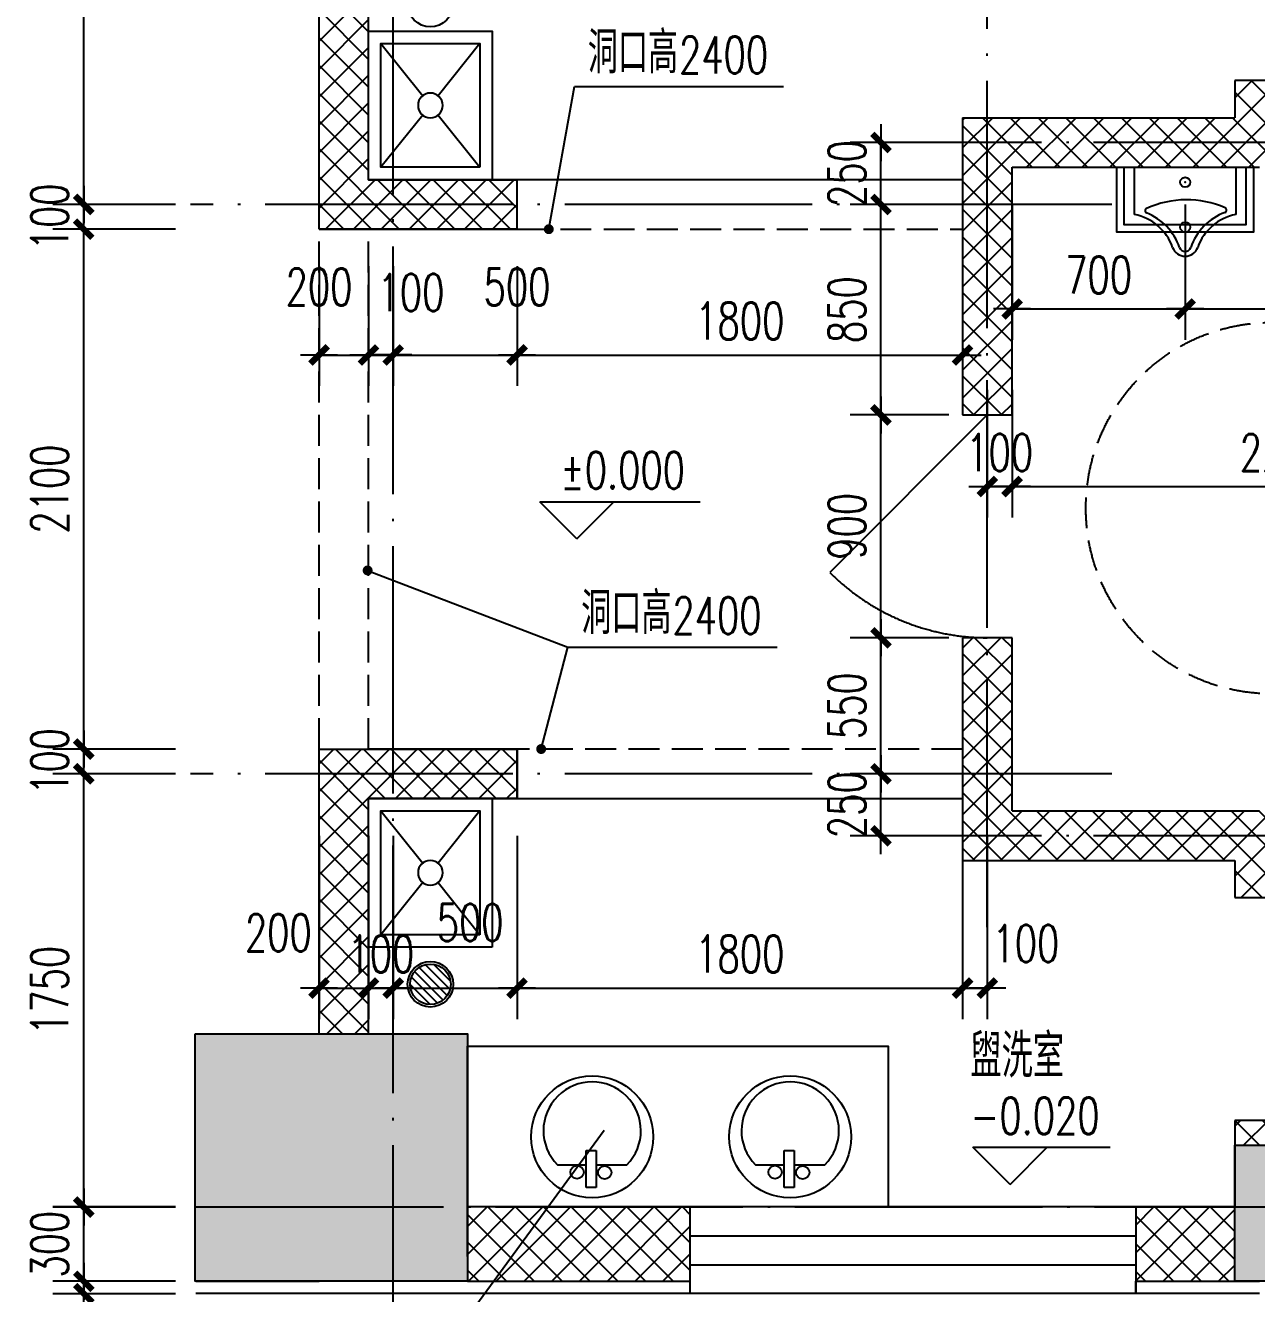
# Model space of a CAD drawing. Extents: x 63793 to 231107, y 20849 to 337643.
# Drawn here: x 187050 to 196999, y 97976 to 108223 of the extents above; entities that cross this region are included whole.
import ezdxf

# ---------------------------------------------------------------- set-up
doc = ezdxf.new("R2010")
doc.units = 0
doc.header["$LTSCALE"] = 1000
doc.header["$MEASUREMENT"] = 0
for name, pattern in [('CONTINOUS', [0]), ('DASH', [0.35, 0.25, -0.1]), ('DASHED', [19.05, 12.7, -6.35]), ('DOTE', [2.42, 2, -0.2, 0.02, -0.2])]:
    doc.linetypes.add(name, pattern=pattern)
for name, color, linetype in [('2', 2, 'Continuous'), ('AXIS', 3, 'Continuous'), ('DIM_ELEV', 3, 'Continuous'), ('DIM_LEAD', 3, 'Continuous'), ('DOTE', 1, 'DOTE'), ('LVTRY', 6, 'Continuous'), ('PUB_TEXT', 7, 'Continuous'), ('SURFACE', 6, 'Continuous'), ('WALL', 2, 'Continuous'), ('WINDOW', 4, 'Continuous'), ('厨卫', 30, 'Continuous'), ('填充', 8, 'Continuous')]:
    doc.layers.add(name, color=color, linetype=linetype)
doc.styles.add('_TCH_DIM', font='SIMPLEX', dxfattribs={"bigfont": 'GBCBIG'})
doc.styles.add('DIM_FONT', font='SIMPLEX', dxfattribs={"width": 0.7, "bigfont": 'GBCBIG'})
doc.styles.get("Standard").update_dxf_attribs({"font": 'gbenor.shx', "bigfont": 'gbcbig.shx'})
doc.dimstyles.new('AXIS', dxfattribs={"dimtxt": 300, "dimasz": 1, "dimexe": 250, "dimexo": 300, "dimgap": 150, "dimtad": 1, "dimdec": 0, "dimzin": 0, "dimdsep": 46, "dimtxsty": 'DIM_FONT', "dimblk": '_DIMX', "dimblk1": '_DIMX', "dimblk2": '_DIMX', "dimcen": 0.09, "dimse1": 1, "dimse2": 1, "dimclrt": 7, "dimadec": 0, "dimazin": 0, "dimtfac": 1, "dimtdec": 0, "dimtix": 1, "dimtmove": 2, "dimatfit": 3, "dimldrblk": '_DIMX', "dimfxl": 0, "dimtolj": 1, "dimtzin": 0, "dimarcsym": 0})
pattern_1 = [(45, (-50559.97, 196788.39), (-112.2532, 112.2532), []), (135, (-50559.97, 196788.39), (-112.2532, -112.2532), [])]

# ---------------------------------------------------------------- blocks, each defined once
blk = doc.blocks.new('M_E33IEP')
for p, q in [((135.1, 135.3), (135.1, 19.6)), ((43.6, -21.1), (43.6, 19.6)), ((43.6, 19.6), (193.6, 19.6)), ((193.6, 19.6), (193.6, -21.1)), ((193.6, -21.1), (43.6, -21.1)), ((135.1, -21.1), (135.1, -144.4))]:
    blk.add_line(p, q)
for centre, radius in [((248.3, -4.6), 246.4), ((105.9, 56.4), 26.7), ((104.6, -55.4), 26.7)]:
    blk.add_circle(centre, radius)
blk.add_arc((273.7, -4.6), 196.9, 225.2527, 134.7473)
at = {"style": 'DIM_FONT', "width": 0.8, "flags": 9}
for tag in ['YSIZE', 'XSIZE']:
    blk.add_attdef(tag, (0, 0), '', height=0.5, dxfattribs=at)
at = {"width": 0.8, "flags": 9}
for tag in ['XSIZE', 'YSIZE']:
    blk.add_attdef(tag, (1.9, -251), '', height=150, dxfattribs=at)
blk = doc.blocks.new('_LV12')
at = {"layer": '厨卫'}
for p, q in [((-250, -50), (-39, -218.8)), ((39, -218.8), (250, -50)), ((-250, -450), (-39, -281.2)), ((39, -281.2), (250, -450))]:
    blk.add_line(p, q, dxfattribs=at)
for points in [[(300, -500), (300, 0), (-300, 0), (-300, -500)], [(250, -450), (250, -50), (-250, -50), (-250, -450)]]:
    blk.add_lwpolyline(points, close=True, dxfattribs=at)
blk.add_circle((0, -250), 50, dxfattribs=at)
blk = doc.blocks.new('$lvtry$00000223')
for p, q in [((-205, 0, 0), (205, 0, 0)), ((-205, -190.9, 0), (-205, 0, 0)), ((205, 0, 0), (205, -190.9, 0))]:
    blk.add_line(p, q)
for centre in [(0, -60.4, 0), (0, -241.6, 0)]:
    blk.add_circle(centre, 20)
for centre, radius, start, end in [((5.1, -526.4, 0), 395, 66.6675, 114.1084), ((-242.8, -390.6, 0), 203.4, 19.2639, 79.2894), ((-152.2, -175, 0), 10, 114.1084, 248.1394), ((-242.8, -400.9, 0), 233.4, 19.2639, 68.1394), ((242.8, -400.9, 0), 233.4, 110.4941, 160.7361), ((242.8, -390.6, 0), 203.4, 100.7106, 160.7361), ((157.6, -172.9, 0), 10, 290.4941, 66.6675), ((0.2, -305.6, 0), 54, 199.2639, 269.7777), ((0.2, -316, 0), 24, 199.2639, 269.4998), ((-0.2, -305.6, 0), 54, 270.2223, 340.7361), ((-0.2, -316, 0), 24, 270.5002, 340.7361)]:
    blk.add_arc(centre, radius, start, end)
blk.add_point((0, -60.4, 0))
blk = doc.blocks.new('_DIMX')
blk.add_line((-150, 0), (150, 0))
at = {"const_width": 50}
blk.add_lwpolyline([(-70, -70), (70, 70)], dxfattribs=at)
blk = doc.blocks.new('*D1429')
at = {"layer": 'AXIS', "color": 0, "lineweight": -2, "transparency": 16777216}
for p, q in [((189823, 101676), (189823, 100195)), ((190023, 101676), (190023, 100195)), ((189822, 100445), (189821, 100445)), ((189823, 100445), (190023, 100445)), ((190024, 100445), (190025, 100445))]:
    blk.add_line(p, q, dxfattribs=at)
at = {"layer": 'Defpoints', "color": 0, "transparency": 16777216}
for p in [(189823, 101976), (190023, 101976), (190023, 100445)]:
    blk.add_point(p, dxfattribs=at)
at = {"layer": 'AXIS', "color": 0, "lineweight": -2, "transparency": 16777216}
blk.add_blockref('_DIMX', (189823, 100445), dxfattribs=at)
at = {"layer": 'AXIS', "color": 0, "lineweight": -2, "transparency": 16777216, "rotation": 180}
blk.add_blockref('_DIMX', (190023, 100445), dxfattribs=at)
at = {"layer": 'AXIS', "color": 7, "transparency": 16777216, "insert": (189923, 100720), "char_height": 300, "attachment_point": 5, "style": 'DIM_FONT'}
blk.add_mtext('\\A1;100', dxfattribs=at)
blk = doc.blocks.new('*D1432')
at = {"layer": 'AXIS', "color": 0, "lineweight": -2, "transparency": 16777216}
for p, q in [((189823, 106276), (189823, 105310)), ((190023, 106276), (190023, 105310)), ((189822, 105560), (189821, 105560)), ((189823, 105560), (190023, 105560)), ((190024, 105560), (190025, 105560))]:
    blk.add_line(p, q, dxfattribs=at)
at = {"layer": 'Defpoints', "color": 0, "transparency": 16777216}
for p in [(189823, 106576), (190023, 106576), (190023, 105560)]:
    blk.add_point(p, dxfattribs=at)
at = {"layer": 'AXIS', "color": 0, "lineweight": -2, "transparency": 16777216}
blk.add_blockref('_DIMX', (189823, 105560), dxfattribs=at)
at = {"layer": 'AXIS', "color": 0, "lineweight": -2, "transparency": 16777216, "rotation": 180}
blk.add_blockref('_DIMX', (190023, 105560), dxfattribs=at)
at = {"layer": 'AXIS', "color": 7, "transparency": 16777216, "insert": (190166, 106065), "char_height": 300, "attachment_point": 5, "style": 'DIM_FONT'}
blk.add_mtext('\\A1;100', dxfattribs=at)
blk = doc.blocks.new('*D1521')
at = {"layer": 'AXIS', "color": 0, "lineweight": -2, "transparency": 16777216}
for p, q in [((188263, 98076), (187272, 98076)), ((187522, 98077), (187522, 98078)), ((187522, 97976), (187522, 98076)), ((188263, 97976), (187272, 97976)), ((187522, 97975), (187522, 97974))]:
    blk.add_line(p, q, dxfattribs=at)
at = {"layer": 'Defpoints', "color": 0, "transparency": 16777216}
for p in [(187522, 98076), (188563, 98076), (188563, 97976)]:
    blk.add_point(p, dxfattribs=at)
at = {"layer": 'AXIS', "color": 0, "lineweight": -2, "transparency": 16777216}
for p, rotation in [((187522, 98076), 270), ((187522, 97976), 90)]:
    blk.add_blockref('_DIMX', p, dxfattribs=dict(at, rotation=rotation))
at = {"layer": 'AXIS', "color": 7, "transparency": 16777216, "insert": (187247, 97739), "char_height": 300, "attachment_point": 5, "rotation": 90, "style": 'DIM_FONT'}
blk.add_mtext('\\A1;50', dxfattribs=at)
blk = doc.blocks.new('*D1522')
at = {"layer": 'AXIS', "color": 0, "lineweight": -2, "transparency": 16777216}
for p, q in [((187522, 98677), (187522, 98678)), ((188263, 98676), (187272, 98676)), ((187522, 98076), (187522, 98676)), ((188263, 98076), (187272, 98076)), ((187522, 98075), (187522, 98074))]:
    blk.add_line(p, q, dxfattribs=at)
at = {"layer": 'Defpoints', "color": 0, "transparency": 16777216}
for p in [(187522, 98676), (188563, 98676), (188563, 98076)]:
    blk.add_point(p, dxfattribs=at)
at = {"layer": 'AXIS', "color": 0, "lineweight": -2, "transparency": 16777216}
for p, rotation in [((187522, 98676), 270), ((187522, 98076), 90)]:
    blk.add_blockref('_DIMX', p, dxfattribs=dict(at, rotation=rotation))
at = {"layer": 'AXIS', "color": 7, "transparency": 16777216, "insert": (187247, 98376), "char_height": 300, "attachment_point": 5, "rotation": 90, "style": 'DIM_FONT'}
blk.add_mtext('\\A1;300', dxfattribs=at)
blk = doc.blocks.new('*D1524')
at = {"layer": 'AXIS', "color": 0, "lineweight": -2, "transparency": 16777216}
for p, q in [((188263, 106776), (187272, 106776)), ((187522, 106777), (187522, 106778)), ((187522, 106576), (187522, 106776)), ((188263, 106576), (187272, 106576)), ((187522, 106575), (187522, 106574))]:
    blk.add_line(p, q, dxfattribs=at)
at = {"layer": 'Defpoints', "color": 0, "transparency": 16777216}
for p in [(187522, 106776), (188563, 106776), (188563, 106576)]:
    blk.add_point(p, dxfattribs=at)
at = {"layer": 'AXIS', "color": 0, "lineweight": -2, "transparency": 16777216}
for p, rotation in [((187522, 106776), 270), ((187522, 106576), 90)]:
    blk.add_blockref('_DIMX', p, dxfattribs=dict(at, rotation=rotation))
at = {"layer": 'AXIS', "color": 7, "transparency": 16777216, "insert": (187247, 106676), "char_height": 300, "attachment_point": 5, "rotation": 90, "style": 'DIM_FONT'}
blk.add_mtext('\\A1;100', dxfattribs=at)
blk = doc.blocks.new('*D1531')
at = {"layer": 'AXIS', "color": 0, "lineweight": -2, "transparency": 16777216}
for p, q in [((188263, 102376), (187272, 102376)), ((187522, 102377), (187522, 102378)), ((187522, 102176), (187522, 102376)), ((188263, 102176), (187272, 102176)), ((187522, 102175), (187522, 102174))]:
    blk.add_line(p, q, dxfattribs=at)
at = {"layer": 'Defpoints', "color": 0, "transparency": 16777216}
for p in [(187522, 102376), (188563, 102376), (188563, 102176)]:
    blk.add_point(p, dxfattribs=at)
at = {"layer": 'AXIS', "color": 0, "lineweight": -2, "transparency": 16777216}
for p, rotation in [((187522, 102376), 270), ((187522, 102176), 90)]:
    blk.add_blockref('_DIMX', p, dxfattribs=dict(at, rotation=rotation))
at = {"layer": 'AXIS', "color": 7, "transparency": 16777216, "insert": (187247, 102276), "char_height": 300, "attachment_point": 5, "rotation": 90, "style": 'DIM_FONT'}
blk.add_mtext('\\A1;100', dxfattribs=at)
blk = doc.blocks.new('*D1532')
at = {"layer": 'AXIS', "color": 0, "lineweight": -2, "transparency": 16777216}
for p, q in [((194512, 107276), (193714, 107276)), ((193964, 107277), (193964, 107278)), ((193964, 106776), (193964, 107276)), ((194512, 106776), (193714, 106776)), ((193964, 106775), (193964, 106774))]:
    blk.add_line(p, q, dxfattribs=at)
at = {"layer": 'Defpoints', "color": 0, "transparency": 16777216}
for p in [(193964, 107276), (194812, 107276), (194812, 106776)]:
    blk.add_point(p, dxfattribs=at)
at = {"layer": 'AXIS', "color": 0, "lineweight": -2, "transparency": 16777216}
for p, rotation in [((193964, 107276), 270), ((193964, 106776), 90)]:
    blk.add_blockref('_DIMX', p, dxfattribs=dict(at, rotation=rotation))
at = {"layer": 'AXIS', "color": 7, "transparency": 16777216, "insert": (193689, 107026), "char_height": 300, "attachment_point": 5, "rotation": 90, "style": 'DIM_FONT'}
blk.add_mtext('\\A1;250', dxfattribs=at)
blk = doc.blocks.new('*D1536')
at = {"layer": 'AXIS', "color": 0, "lineweight": -2, "transparency": 16777216}
for p, q in [((194512, 102176), (193714, 102176)), ((193964, 102177), (193964, 102178)), ((193964, 101676), (193964, 102176)), ((194512, 101676), (193714, 101676)), ((193964, 101675), (193964, 101674))]:
    blk.add_line(p, q, dxfattribs=at)
at = {"layer": 'Defpoints', "color": 0, "transparency": 16777216}
for p in [(193964, 102176), (194812, 102176), (194812, 101676)]:
    blk.add_point(p, dxfattribs=at)
at = {"layer": 'AXIS', "color": 0, "lineweight": -2, "transparency": 16777216}
for p, rotation in [((193964, 102176), 270), ((193964, 101676), 90)]:
    blk.add_blockref('_DIMX', p, dxfattribs=dict(at, rotation=rotation))
at = {"layer": 'AXIS', "color": 7, "transparency": 16777216, "insert": (193689, 101926), "char_height": 300, "attachment_point": 5, "rotation": 90, "style": 'DIM_FONT'}
blk.add_mtext('\\A1;250', dxfattribs=at)
blk = doc.blocks.new('*D1537')
at = {"layer": 'AXIS', "color": 0, "lineweight": -2, "transparency": 16777216}
for p, q in [((194823, 105278), (194823, 104247)), ((195023, 105278), (195023, 104247)), ((194822, 104497), (194821, 104497)), ((194823, 104497), (195023, 104497)), ((195024, 104497), (195025, 104497))]:
    blk.add_line(p, q, dxfattribs=at)
at = {"layer": 'Defpoints', "color": 0, "transparency": 16777216}
for p in [(194823, 105578), (195023, 105578), (195023, 104497)]:
    blk.add_point(p, dxfattribs=at)
at = {"layer": 'AXIS', "color": 0, "lineweight": -2, "transparency": 16777216}
blk.add_blockref('_DIMX', (194823, 104497), dxfattribs=at)
at = {"layer": 'AXIS', "color": 0, "lineweight": -2, "transparency": 16777216, "rotation": 180}
blk.add_blockref('_DIMX', (195023, 104497), dxfattribs=at)
at = {"layer": 'AXIS', "color": 7, "transparency": 16777216, "insert": (194923, 104772), "char_height": 300, "attachment_point": 5, "style": 'DIM_FONT'}
blk.add_mtext('\\A1;100', dxfattribs=at)
blk = doc.blocks.new('*D1564')
at = {"layer": 'AXIS', "color": 0, "lineweight": -2, "transparency": 16777216}
for p, q in [((194623, 101676), (194623, 100195)), ((194823, 101676), (194823, 100195)), ((194622, 100445), (194621, 100445)), ((194623, 100445), (194823, 100445)), ((194824, 100445), (194825, 100445))]:
    blk.add_line(p, q, dxfattribs=at)
at = {"layer": 'Defpoints', "color": 0, "transparency": 16777216}
for p in [(194623, 101976), (194823, 101976), (194823, 100445)]:
    blk.add_point(p, dxfattribs=at)
at = {"layer": 'AXIS', "color": 0, "lineweight": -2, "transparency": 16777216}
blk.add_blockref('_DIMX', (194623, 100445), dxfattribs=at)
at = {"layer": 'AXIS', "color": 0, "lineweight": -2, "transparency": 16777216, "rotation": 180}
blk.add_blockref('_DIMX', (194823, 100445), dxfattribs=at)
at = {"layer": 'AXIS', "color": 7, "transparency": 16777216, "insert": (195135, 100805), "char_height": 300, "attachment_point": 5, "style": 'DIM_FONT'}
blk.add_mtext('\\A1;100', dxfattribs=at)
blk = doc.blocks.new('drgrt')
at = {"layer": '厨卫'}
h = blk.add_hatch(dxfattribs=at)
h.set_pattern_fill('ANSI31', color=256, scale=200, angle=-90, style=0)
h.set_pattern_definition([(135, (464652.654, -460015.187), (-17.6776695, -17.6776695), [])])
h.paths.add_polyline_path([(619988.9, -16616.2, 1), (619988.9, -16780.1, 1)])
for centre, radius in [((619988.9, -12738.4), 91.9), ((619988.9, -12738.4), 91.9), ((619988.9, -16698.2), 91.9), ((619988.9, -16698.2), 81.9)]:
    blk.add_circle(centre, radius, dxfattribs=at)

msp = doc.modelspace()

# ---------------------------------------------------------------- hatches: boundary and pattern name
at = {"layer": '填充'}
h = msp.add_hatch(dxfattribs=at)
h.set_pattern_fill('ANSI37', color=256, scale=100, style=0)
h.set_pattern_definition(pattern_1)
h.paths.add_polyline_path([(194623.2, 117676.3), (194623.2, 110676.3), (193623.1, 110676.3), (189823.2, 110676.3), (189823.2, 112076.3), (189423.2, 112076.3), (189423.2, 110476.3), (189423.2, 106776.3), (189423.2, 106576.3), (189823.2, 106576.3), (191023.2, 106576.3), (191023.2, 106976.3), (189823.2, 106976.3), (189823.2, 110276.3), (194823.2, 110276.3), (196823.2, 110276.3), (196823.2, 110676.3), (195023.2, 110676.3), (195023.2, 113676.3), (195023.2, 117676.3), (197223.2, 117676.3), (198642.7, 117676.3), (198642.7, 117276.3), (199042.7, 117276.3), (199042.7, 117676.3), (205823.2, 117676.3), (205823.2, 117276.3), (206223.2, 117276.3), (206223.2, 117876.3), (206223.2, 118476.3), (205823.2, 118476.3), (205823.2, 118076.3), (198848.7, 118076.3), (197423.2, 118076.3), (197423.2, 118476.3), (197023.2, 118476.3), (197023.2, 118076.3), (194823.2, 118076.3), (189823.2, 118076.3), (189823.2, 118476.3), (189423.2, 118476.3), (189423.2, 117876.3), (189423.2, 116076.3), (189823.2, 116076.3), (189823.2, 117676.3)])
h.paths.add_polyline_path([(199731.8, 117231.3), (199731.8, 117921.3), (200181.8, 117921.3), (200181.8, 117231.3)], flags=25)
h.paths.add_polyline_path([(205823.2, 114876.3), (206223.2, 114876.3), (206223.2, 113676.3), (205823.2, 113676.3)])
h = msp.add_hatch(dxfattribs=at)
h.set_pattern_fill('ANSI37', color=256, scale=100, style=0)
h.set_pattern_definition(pattern_1)
h.paths.add_polyline_path([(189823.2, 101976.3), (190823.2, 101976.3), (191023.2, 101976.3), (191023.2, 102376.3), (189823.2, 102376.3), (189423.2, 102376.3), (189423.2, 102176.3), (189423.2, 100076.3), (189823.2, 100076.3)])
h.paths.add_polyline_path([(192423.2, 98676.3), (191275.3, 98676.3), (190835.5, 98076.3), (192423.2, 98076.3)])
h.paths.add_polyline_path([(191275.3, 98676.3), (190623.2, 98676.3), (190623.2, 98076.3), (190835.5, 98076.3)])
h.paths.add_polyline_path([(197223.2, 99376.3), (196823.2, 99376.3), (196823.2, 99176.3), (197223.2, 99176.3)])
h.paths.add_polyline_path([(196823.2, 98676.3), (196023.2, 98676.3), (196023.2, 98076.3), (196823.2, 98076.3)])
h.paths.add_polyline_path([(199623.2, 98676.3), (198129.3, 98676.3), (198226.5, 98076.3), (199623.2, 98076.3)])
h.paths.add_polyline_path([(198129.3, 98676.3), (197832.9, 98676.3), (197832.9, 98076.3), (198226.5, 98076.3)])
h.paths.add_polyline_path([(204823.2, 98676.3), (203223.2, 98676.3), (203223.2, 98076.3), (204823.2, 98076.3)])
h.paths.add_polyline_path([(200696.2, 110276.3), (200696.2, 110676.3), (199042.7, 110676.3), (199042.7, 114676.3), (199442.7, 114676.3), (199442.7, 115076.3), (199042.7, 115076.3), (199042.7, 115476.3), (198642.7, 115476.3), (198642.7, 114876.3), (198642.7, 110676.3), (197832.9, 110676.3), (197832.9, 110276.3), (198842.7, 110276.3)])
h.paths.add_polyline_path([(198483.3, 109681.3), (198483.3, 110371.3), (198933.3, 110371.3), (198933.3, 109681.3)], flags=25)
h.paths.add_polyline_path([(198617.7, 114669.3), (199267.7, 114669.3), (199267.7, 114219.3), (198617.7, 114219.3)], flags=25)
h.paths.add_polyline_path([(198417.7, 114376.8), (199067.7, 114376.8), (199067.7, 113926.8), (198417.7, 113926.8)], flags=25)
h.paths.add_polyline_path([(201242.7, 115076.3), (202442.7, 115076.3), (202442.7, 110676.3), (205823.2, 110676.3), (205823.2, 112276.3), (206223.2, 112276.3), (206223.2, 99476.3), (205823.2, 99476.3), (205823.2, 103876.3), (199822.7, 103876.3), (199822.7, 101476.3), (197223.2, 101476.3), (197223.2, 101176.3), (196823.2, 101176.3), (196823.2, 101476.3), (194623.2, 101476.3), (194623.2, 103275.6), (195023.2, 103275.6), (195023.2, 101876.3), (199422.7, 101876.3), (199422.7, 107076.3), (195023.2, 107076.3), (195023.2, 105075.6), (194623.2, 105075.6), (194623.2, 107476.3), (196823.2, 107476.3), (196823.2, 107776.3), (197223.2, 107776.3), (197223.2, 107476.3), (199823.2, 107476.3), (199822.7, 104276.3), (205823.2, 104276.3), (205823.2, 110276.3), (200696.2, 110276.3), (200696.2, 110676.3), (202042.7, 110676.3), (202042.7, 114676.3), (201242.7, 114676.3)])
h.paths.add_polyline_path([(189598.2, 100945), (190248.2, 100945), (190248.2, 100495), (189598.2, 100495)], flags=24)
h = msp.add_hatch(dxfattribs=at)
h.set_pattern_fill('钢筋混凝土', color=256, scale=100, style=0)
h.set_pattern_definition([(45, (-50559.97, 196788.4), (-176.7767, 176.7767), []), (50, (-50560, 196788.4), (717.2602, -62.7521), [75, -825]), (355, (-50560, 196788.4), (-138.7513, 752.1921), [60, -660]), (100.4514, (-50500.2, 196783.16), (578.5094, 689.4395), [63.7402, -701.1421]), (46.1842, (-50560, 196988.4), (1067.241, -165.519), [112.5, -1237.5]), (96.6356, (-50471, 196974.6), (934.6627, 974.118), [95.6103, -1051.713]), (351.1842, (-50560, 196988.4), (934.662, 974.1186), [90, -990]), (21, (-50460, 196938.4), (596.907, -402.6189), [75, -825]), (326, (-50460, 196938.4), (243.3153, 725.15), [60, -660]), (71.4514, (-50410.2, 196904.84), (840.2226, 322.5305), [63.7402, -701.1421]), (37.5, (-50559.97, 196788.4), (12.15986, 332.89385), [0, -652, 0, -670, 0, -662.5]), (7.5, (-50559.97, 196788.4), (263.06954, 394.4117), [0, -382, 0, -637, 0, -252.5]), (327.5, (-50782.97, 196788.4), (533.82244, -22.55487), [0, -250, 0, -780, 0, -1035]), (317.5, (-50882.97, 196788.4), (583.1862, 100.105), [0, -325, 0, -518, 0, -735])])
h.paths.add_polyline_path([(204823.2, 112276.3), (206223.2, 112276.3), (206223.2, 113676.3), (204823.2, 113676.3)])
h.paths.add_polyline_path([(196823.2, 109576.3), (197223.2, 109576.3), (197832.9, 109576.3), (197832.9, 110676.3), (196823.2, 110676.3)])
h.paths.add_polyline_path([(191623.2, 113676.3), (189423.2, 113676.3), (189423.2, 112076.3), (191623.2, 112076.3)])
h.paths.add_polyline_path([(206223.2, 98076.3), (206223.2, 99476.3), (204823.2, 99476.3), (204823.2, 98076.3)])
h.paths.add_polyline_path([(197832.9, 99176.3), (196823.2, 99176.3), (196823.2, 98076.3), (197832.9, 98076.3)])
h.paths.add_polyline_path([(188423.2, 100076.3), (190623.2, 100076.3), (190623.2, 98076.3), (188423.2, 98076.3)])

# ---------------------------------------------------------------- linework, layer by layer
for p, q in [((192423.2, 97976.3), (192423.2, 98676.3)), ((196023.2, 98676.3), (196023.2, 97976.3))]:
    msp.add_line(p, q)
at = {"layer": '2', "color": 0, "linetype": 'DASH'}
msp.add_circle((197119.6, 104322.5), 1500, dxfattribs=at)
at = {"layer": 'DIM_ELEV'}
for p, q in [((191506.2, 104074.8), (191206.2, 104374.8)), ((191206.2, 104374.8), (192502.3, 104374.8)), ((191506.2, 104074.8), (191806.2, 104374.8)), ((195007.4, 98859.1), (194707.4, 99159.1)), ((194707.4, 99159.1), (195816.7, 99159.1)), ((195007.4, 98859.1), (195307.4, 99159.1))]:
    msp.add_line(p, q, dxfattribs=at)
at = {"layer": 'DIM_LEAD'}
for p, q in [((191279.9, 106576.3), (191487.6, 107730)), ((191487.6, 107730), (193177.3, 107730)), ((189815.9, 103819.3), (191434.6, 103200.4)), ((191217.9, 102376.3), (191434.6, 103200.4)), ((191434.6, 103200.4), (193124.3, 103200.4)), ((191727.9, 99293.7), (189210.9, 95859.7))]:
    msp.add_line(p, q, dxfattribs=at)
at = {"layer": 'DIM_LEAD', "const_width": 40}
for points in [[(191276.4, 106556.6, 1), (191283.5, 106595.9, 1)], [(189797.3, 103826.4, 1), (189834.6, 103812.2, 1)], [(191212.8, 102356.9, 1), (191223, 102395.6, 1)]]:
    msp.add_lwpolyline(points, format="xyb", close=True, dxfattribs=at)
at = {"layer": 'DIM_LEAD'}
msp.add_circle((191727.9, 99293.7), 0, dxfattribs=at)
at = {"layer": 'DOTE'}
for p, q in [((190023.2, 97176.3), (190023.2, 118476.3)), ((194823.2, 100935.8), (194823.2, 118076.3)), ((200101.6, 107276.3), (194469.5, 107276.3)), ((195828.1, 106776.3), (188385.3, 106776.3)), ((195828.1, 102176.3), (188385.3, 102176.3)), ((200101.6, 101676.3), (194469.5, 101676.3)), ((188429, 98676.3), (206712.4, 98676.3))]:
    msp.add_line(p, q, dxfattribs=at)
at = {"layer": 'LVTRY', "linetype": 'CONTINOUS'}
for points in [[(195866.1, 107076.3), (195866.1, 106554.3), (196975.3, 106554.3), (196975.3, 107076.3)], [(195866.1, 107076.3), (195866.1, 106554.3), (196975.3, 106554.3), (196975.3, 107076.3)], [(195926.1, 107076.3), (195926.1, 106614.3), (196915.3, 106614.3), (196915.3, 107076.3)], [(195926.1, 107076.3), (195926.1, 106614.3), (196915.3, 106614.3), (196915.3, 107076.3)]]:
    msp.add_lwpolyline(points, dxfattribs=at)
at = {"layer": 'LVTRY'}
msp.add_lwpolyline([(190623.2, 98276.3), (190623.2, 99976.3), (194023.2, 99976.3), (194023.2, 98676.3)], dxfattribs=at)
at = {"layer": 'SURFACE'}
for p, q in [((192423.2, 97976.3), (192423.2, 98076.3)), ((196023.2, 97976.3), (196023.2, 98076.3)), ((190023.2, 97976.3), (188429, 97976.3)), ((192423.2, 97976.3), (190023.2, 97976.3)), ((197023.2, 97976.3), (196023.2, 97976.3))]:
    msp.add_line(p, q, dxfattribs=at)
at = {"layer": 'WALL'}
for p, q in [((189423.2, 106776.3), (189423.2, 110476.3)), ((189823.2, 106976.3), (189823.2, 110276.3)), ((197223.2, 107776.3), (196823.2, 107776.3)), ((196823.2, 107776.3), (196823.2, 107476.3)), ((194623.2, 107476.3), (194623.2, 105075.6)), ((194623.2, 107476.3), (196823.2, 107476.3)), ((195023.2, 105075.6), (195023.2, 107076.3)), ((195023.2, 107076.3), (197023.2, 107076.3)), ((189823.2, 106976.3), (191023.2, 106976.3)), ((191023.2, 106976.3), (189823.2, 106976.3)), ((191023.2, 106576.3), (191023.2, 106976.3)), ((189423.2, 106576.3), (189423.2, 106776.3)), ((191023.2, 106576.3), (189423.2, 106576.3)), ((189423.2, 106576.3), (189823.2, 106576.3)), ((189823.2, 106576.3), (191023.2, 106576.3)), ((189823.2, 106576.3), (189823.2, 106576.3)), ((194623.2, 105075.6), (195023.2, 105075.6)), ((195023.2, 103275.6), (194623.2, 103275.6)), ((194623.2, 103275.6), (194623.2, 101476.3)), ((195023.2, 101876.3), (195023.2, 103275.6)), ((189423.2, 102376.3), (191023.2, 102376.3)), ((189423.2, 102176.3), (189423.2, 102376.3)), ((189423.2, 102376.3), (189823.2, 102376.3)), ((189823.2, 102376.3), (189823.2, 102376.3)), ((191023.2, 102376.3), (189823.2, 102376.3)), ((191023.2, 102376.3), (191023.2, 101976.3)), ((191023.2, 101976.3), (191023.2, 102376.3)), ((189423.2, 100076.3), (189423.2, 102176.3)), ((191023.2, 101976.3), (189823.2, 101976.3)), ((189823.2, 101976.3), (191023.2, 101976.3)), ((189823.2, 100076.3), (189823.2, 101976.3)), ((195023.2, 101876.3), (197023.2, 101876.3)), ((194623.2, 101476.3), (196823.2, 101476.3)), ((196823.2, 101476.3), (196823.2, 101176.3)), ((196823.2, 101176.3), (197223.2, 101176.3)), ((197223.2, 99376.3), (196823.2, 99376.3)), ((196823.2, 99376.3), (196823.2, 98676.3)), ((192423.2, 98676.3), (190623.2, 98676.3)), ((192423.2, 98076.3), (192423.2, 98676.3)), ((196823.2, 98676.3), (196023.2, 98676.3)), ((196023.2, 98676.3), (196023.2, 98076.3)), ((188429, 98076.3), (189423.2, 98076.3)), ((190623.2, 98076.3), (192423.2, 98076.3)), ((196023.2, 98076.3), (197023.2, 98076.3))]:
    msp.add_line(p, q, dxfattribs=at)
for points in [[(188423.2, 100076.3), (190623.2, 100076.3), (190623.2, 98076.3), (188423.2, 98076.3)], [(196823.2, 99176.3), (197832.9, 99176.3), (197832.9, 98076.3), (196823.2, 98076.3)]]:
    msp.add_lwpolyline(points, close=True, dxfattribs=at)
at = {"layer": 'WINDOW'}
for p, q in [((194623.2, 106976.3), (191023.2, 106976.3)), ((196023.2, 98676.3), (192423.2, 98676.3)), ((192423.2, 98442.9), (196023.2, 98442.9)), ((192423.2, 98209.6), (196023.2, 98209.6)), ((196023.2, 97976.3), (192423.2, 97976.3))]:
    msp.add_line(p, q, dxfattribs=at)
at = {"layer": 'WINDOW', "linetype": 'DASH'}
for p, q in [((189423.2, 102376.3), (189423.2, 106576.3)), ((189823.2, 102376.3), (189823.2, 106576.3)), ((191023.2, 106576.3), (194623.2, 106576.3)), ((191023.2, 101976.3), (191023.2, 102376.3)), ((194623.2, 102376.3), (191023.2, 102376.3)), ((191023.2, 101976.3), (194623.2, 101976.3))]:
    msp.add_line(p, q, dxfattribs=at)
at = {"layer": 'WINDOW', "linetype": 'DASHED'}
for p, q in [((194823.2, 105075.6), (193550.4, 103802.8)), ((191023.2, 101976.3, 3200), (194623.2, 101976.3, 3200))]:
    msp.add_line(p, q, dxfattribs=at)
msp.add_arc((194823.2, 105075.6), 1800, 225, 270, dxfattribs=at)

# ---------------------------------------------------------------- block references
at = {"xscale": 2, "yscale": 2, "zscale": 2}
msp.add_blockref('drgrt', (-1049654.6, 133872), dxfattribs=at)
at = {"layer": 'LVTRY', "yscale": 2, "zscale": 2, "rotation": 90}
for name, p, xscale in [('_LV12', (189823.2, 107576.3), -2), ('M_E33IEP', (191621, 98746.3), 2), ('M_E33IEP', (193221, 98746.3), 2)]:
    msp.add_blockref(name, p, dxfattribs=dict(at, xscale=xscale))
at = {"layer": 'LVTRY', "linetype": 'CONTINOUS', "xscale": -2, "yscale": -2, "zscale": 2, "rotation": 180}
msp.add_blockref('$lvtry$00000223', (196421.8, 107076.3, 0), dxfattribs=at)
msp.add_blockref('$lvtry$00000223', (196421.8, 107076.3, 0), dxfattribs=at)
at = {"layer": '厨卫', "xscale": -2, "yscale": 2, "zscale": 2, "rotation": 90}
for p in [(189823.2, 107576.3), (189823.2, 101376.3), (189823.2, 101376.3)]:
    msp.add_blockref('_LV12', p, dxfattribs=at)

# ---------------------------------------------------------------- texts
at = {"insert": (194686.7, 100072.3), "char_height": 350, "width": 3190, "attachment_point": 1}
msp.add_mtext('盥洗室', dxfattribs=at)
at = {"layer": 'PUB_TEXT', "style": '_TCH_DIM'}
for p in [(191595.1, 107835), (191542.1, 103305.4)]:
    msp.add_text('洞口高', height=337.59, dxfattribs=at).set_placement(p)
at = {"layer": 'PUB_TEXT', "style": '_TCH_DIM', "width": 0.705882}
for s, p in [('2400', (192332.3, 107835)), ('%%P0.000', (191372.3, 104479.8)), ('2400', (192279.3, 103305.4)), ('-0.020', (194686.7, 99264.1))]:
    msp.add_text(s, height=297.5, dxfattribs=at).set_placement(p)

# ---------------------------------------------------------------- dimensions: what is measured, and where the dimension line sits
at = {"layer": 'AXIS'}
for p1, p2, distance in [((188563.1, 106776.3), (188563.1, 110476.3), 1040.8), ((196421.8, 107076.3), (198421.2, 107076.3), -1144.6), ((194811.9, 105075.6), (194811.9, 106776.3), 848.1), ((188563.1, 102376.3), (188563.1, 106576.3), 1040.8), ((191023.2, 106576.3), (194623.2, 106576.3), -1016.5), ((195023.2, 105578.5), (199422.7, 105578.5), -1082), ((194811.9, 103275.6), (194811.9, 105075.6), 848.1), ((194811.9, 102176.3), (194811.9, 103275.6), 848.1), ((188563.1, 98676.3), (188563.1, 102176.3), 1040.8), ((191023.2, 101976.3), (194623.2, 101976.3), -1531.3)]:
    msp.add_aligned_dim(p1=p1, p2=p2, distance=distance, dimstyle='AXIS', override={"dimgap": 125, "dimlfac": 0.5, "dimsah": 1, "dimse1": 0, "dimse2": 0}, dxfattribs=at).render()
for p1, p2, distance, picture, middle in [((194811.9, 106776.3), (194811.9, 107276.3), 848.1, '*D1532', (193688.8, 107026.3)), ((188563.1, 106576.3), (188563.1, 106776.3), 1040.8, '*D1524', (187247.3, 106676.3)), ((194823.2, 105578.5), (195023.2, 105578.5), -1082, '*D1537', (194923.2, 104771.5)), ((188563.1, 102176.3), (188563.1, 102376.3), 1040.8, '*D1531', (187247.3, 102276.3)), ((194811.9, 101676.3), (194811.9, 102176.3), 848.1, '*D1536', (193688.8, 101926.3)), ((189823.2, 101976.3), (190023.2, 101976.3), -1531.3, '*D1429', (189923.2, 100720)), ((188563.1, 98076.3), (188563.1, 98676.3), 1040.8, '*D1522', (187247.3, 98376.3))]:
    dim = msp.add_aligned_dim(p1=p1, p2=p2, distance=distance, dimstyle='AXIS', override={"dimgap": 125, "dimlfac": 0.5, "dimsah": 1, "dimse1": 0, "dimse2": 0}, dxfattribs=at)
    dim.commit()
    dim.dimension.update_dxf_attribs({"geometry": picture, "text_midpoint": middle})
msp.add_aligned_dim(p1=(195023.2, 107076.3), p2=(196421.8, 107076.3), distance=-1144.6, text='700', dimstyle='AXIS', override={"dimgap": 125, "dimlfac": 0.5, "dimsah": 1, "dimse1": 0, "dimse2": 0}, dxfattribs=at).render()
for base, p1, p2, location in [((189823.2, 105559.8), (189423.2, 106576.3), (189823.2, 106576.3), (189423.2, 106109.8)), ((191023.2, 105559.8), (190023.2, 106576.3), (191023.2, 106576.3), (191023.2, 106109.8)), ((189823.2, 100445), (189423.2, 101976.3), (189823.2, 101976.3), (189094.2, 100891.7)), ((191023.2, 100445), (190023.2, 101976.3), (191023.2, 101976.3), (190644.4, 100974.8))]:
    msp.add_linear_dim(base=base, p1=p1, p2=p2, angle=0, location=location, dimstyle='AXIS', override={"dimgap": 125, "dimlfac": 0.5, "dimsah": 1, "dimse1": 0, "dimse2": 0}, dxfattribs=at).render()
for base, p1, p2, angle, picture, middle in [((190023.2, 105559.8), (189823.2, 106576.3), (190023.2, 106576.3), 0, '*D1432', (190166.4, 106064.7)), ((194823.2, 100445), (194623.2, 101976.3), (194823.2, 101976.3), 0, '*D1564', (195135.2, 100805)), ((187522.3, 98076.3), (188563.1, 97976.3), (188563.1, 98076.3), 90, '*D1521', (187247.3, 97739.4))]:
    dim = msp.add_linear_dim(base=base, p1=p1, p2=p2, angle=angle, dimstyle='AXIS', override={"dimgap": 125, "dimlfac": 0.5, "dimsah": 1, "dimse1": 0, "dimse2": 0}, dxfattribs=at)
    dim.commit()
    dim.dimension.update_dxf_attribs({"geometry": picture, "text_midpoint": middle, "dimtype": 129})

doc.saveas('drawing.dxf')
